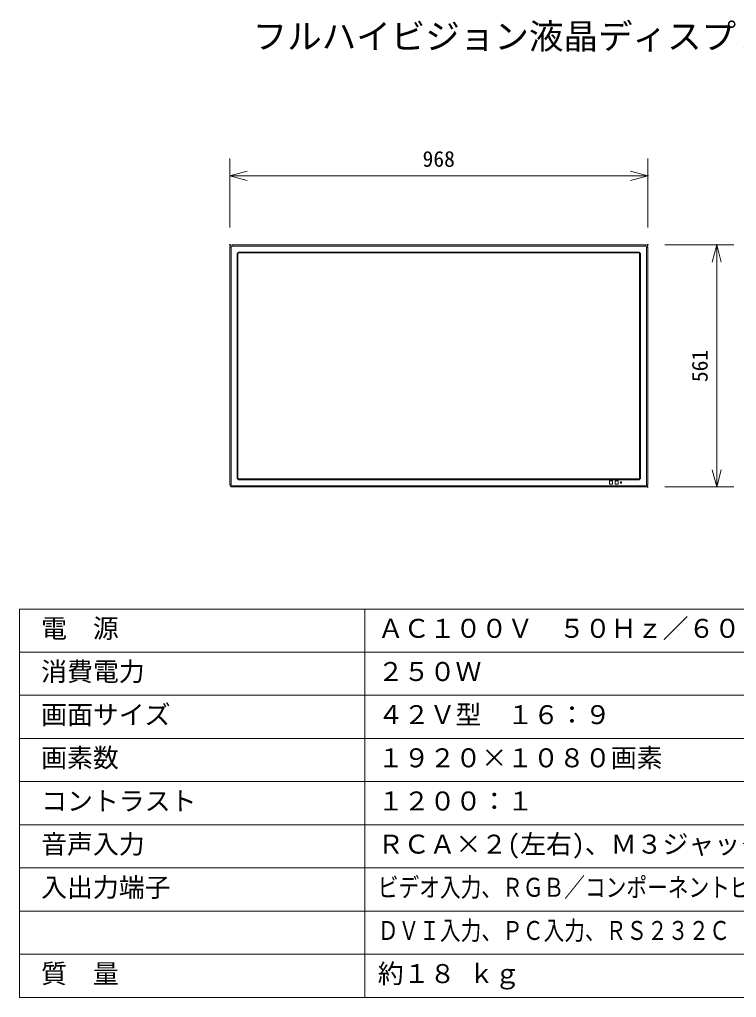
# Model space of a CAD drawing. Units: millimetres, scale not verified. Extents: x -62 to 63, y -57 to 57.
# Drawn here: x -62.5 to 20.6, y -56.5 to 56.8 of the extents above; entities that cross this region are included whole.
import ezdxf
from ezdxf.enums import TextEntityAlignment as Align

# ---------------------------------------------------------------- set-up
doc = ezdxf.new("R2010")
doc.units = ezdxf.units.MM
doc.header["$LTSCALE"] = 0.125
doc.header["$PDMODE"] = 32
doc.header["$PDSIZE"] = 0.0625
for name, color, linetype, lineweight in [('0-0_0', 7, 'Continuous', 9), ('0-1_WAKU', 1, 'Continuous', 18), ('0-5_GAIKEI', 1, 'Continuous', 18), ('0-6_SUNPO', 7, 'Continuous', 9)]:
    doc.layers.add(name, color=color, linetype=linetype, lineweight=lineweight)
doc.layers.add('0-2_MOJI1', color=7, linetype='Continuous')
doc.layers.add('0-4_Defpoints', color=7, linetype='Continuous')
doc.styles.add('ＭＳ ゴシック', font='')
doc.styles.get('ＭＳ ゴシック').set_extended_font_data('MS Gothic')

# ---------------------------------------------------------------- blocks, each defined once
blk = doc.blocks.new('_OPEN30')
at = {"layer": '0-0_0'}
blk.add_line((0, 0), (-1, 0), dxfattribs=at)
blk.add_lwpolyline([(-1, 0.26795), (0, 0), (-1, -0.26795)], dxfattribs=at)
blk = doc.blocks.new('D6')
at = {"layer": '0-4_Defpoints'}
for p in [(2.7312, 38.7816), (-45.6688, 30.7816), (2.7312, 30.7816)]:
    blk.add_point(p, dxfattribs=at)
at = {"layer": '0-6_SUNPO'}
for p, q in [((-45.6688, 32.7816), (-45.6688, 40.7816)), ((2.7312, 32.7816), (2.7312, 40.7816)), ((-43.6688, 38.7816), (0.7312, 38.7816))]:
    blk.add_line(p, q, dxfattribs=at)
at = {"layer": '0-6_SUNPO', "xscale": 2, "yscale": 2, "rotation": 180}
blk.add_blockref('_OPEN30', (-45.6688, 38.7816), dxfattribs=at)
at = {"layer": '0-6_SUNPO', "xscale": 2, "yscale": 2}
blk.add_blockref('_OPEN30', (2.7312, 38.7816), dxfattribs=at)
at = {"layer": '0-6_SUNPO', "style": 'ＭＳ ゴシック'}
blk.add_text('968', height=1.833, dxfattribs=at).set_placement((-23.3438, 39.2816), align=Align.BOTTOM_LEFT)
blk = doc.blocks.new('D5')
at = {"layer": '0-4_Defpoints'}
for p in [(2.7265, 30.7819), (10.7265, 30.7819), (2.7265, 2.7445)]:
    blk.add_point(p, dxfattribs=at)
at = {"layer": '0-6_SUNPO'}
for p, q in [((4.7265, 30.7819), (12.7265, 30.7819)), ((10.7265, 4.7445), (10.7265, 28.7819)), ((4.7265, 2.7445), (12.7265, 2.7445))]:
    blk.add_line(p, q, dxfattribs=at)
at = {"layer": '0-6_SUNPO', "xscale": 2, "yscale": 2}
for p, rotation in [((10.7265, 30.7819), 90), ((10.7265, 2.7445), 270)]:
    blk.add_blockref('_OPEN30', p, dxfattribs=dict(at, rotation=rotation))
at = {"layer": '0-6_SUNPO', "style": 'ＭＳ ゴシック'}
blk.add_text('561', height=1.833, rotation=90, dxfattribs=at).set_placement((10.2265, 14.8882), align=Align.BOTTOM_LEFT)

msp = doc.modelspace()

# ---------------------------------------------------------------- linework, layer by layer
at = {"layer": '0-1_WAKU', "color": 4}
for p, q in [((-62.4888, -11.5018), (62.5112, -11.5018)), ((-62.4888, -11.5018), (-62.4888, -56.5018)), ((-22.4888, -11.5018), (-22.4888, -56.5018)), ((62.5112, -56.5018), (-62.4888, -56.5018))]:
    msp.add_line(p, q, dxfattribs=at)
at = {"layer": '0-1_WAKU'}
for p, q in [((-62.4888, -16.5018), (62.5112, -16.5018)), ((-62.4888, -21.5018), (62.5112, -21.5018)), ((-62.4888, -26.5018), (62.5112, -26.5018)), ((-62.4888, -31.5018), (62.5112, -31.5018)), ((-62.4888, -36.5018), (62.5112, -36.5018)), ((-62.4888, -41.5018), (62.5112, -41.5018)), ((-62.4888, -46.5018), (62.5112, -46.5018)), ((-62.4888, -51.5018), (62.5112, -51.5018))]:
    msp.add_line(p, q, dxfattribs=at)
at = {"layer": '0-5_GAIKEI', "color": 7}
for p, q in [((-37.8766, 30.6854), (10.025, 30.6854)), ((-38.1258, 30.4362), (-38.1258, 2.8895)), ((10.2742, 2.8895), (10.2742, 30.4362)), ((10.025, 2.6403), (-37.8766, 2.6403))]:
    msp.add_line(p, q, dxfattribs=at)
at = {"layer": '0-5_GAIKEI'}
for p, q in [((-37.8766, 30.5443), (-37.8766, 30.6854)), ((10.025, 30.5443), (10.025, 30.6854)), ((-37.9848, 30.4362), (-38.1258, 30.4362)), ((-37.9848, 30.4362), (-37.9848, 2.8895)), ((10.025, 30.5443), (-37.8766, 30.5443)), ((-37.2919, 29.731), (-37.2919, 3.5938)), ((-37.2919, 29.7301), (-37.2142, 29.7301)), ((-37.2146, 29.7242), (-37.2146, 3.6015)), ((-37.1877, 29.7473), (9.3361, 29.7473)), ((-37.1877, 3.5784), (-37.1877, 29.7473)), ((9.3199, 29.8515), (-37.1723, 29.8515)), ((-37.1705, 29.8164), (-37.1709, 29.8516)), ((-37.1705, 29.8164), (-37.1705, 29.7738)), ((9.3131, 29.7742), (-37.1646, 29.7742)), ((9.319, 29.8515), (9.319, 29.7738)), ((9.3361, 29.7473), (9.3361, 3.5784)), ((9.4053, 29.7301), (9.3627, 29.7301)), ((9.3631, 3.6015), (9.3631, 29.7242)), ((9.4053, 29.7301), (9.4405, 29.7305)), ((9.4404, 3.5947), (9.4404, 29.7319)), ((10.1332, 30.4362), (10.2742, 30.4362)), ((10.1332, 2.8895), (10.1332, 30.4362)), ((-37.2568, 3.5955), (-37.292, 3.5952)), ((-37.2568, 3.5955), (-37.2142, 3.5955)), ((9.3361, 3.5784), (-37.1877, 3.5784)), ((-37.1714, 3.4742), (9.3208, 3.4742)), ((-37.1705, 3.5518), (-37.1705, 3.4742)), ((9.3131, 3.5515), (-37.1646, 3.5515)), ((9.3186, 3.5518), (9.3193, 3.4741)), ((9.3627, 3.5955), (9.4404, 3.5955)), ((-37.9848, 2.8895), (-38.1258, 2.8895)), ((-37.8766, 2.7813), (10.025, 2.7813)), ((-37.8766, 2.7813), (-37.8766, 2.6403)), ((6.2016, 3.3421), (5.8365, 3.3421)), ((5.8365, 3.3421), (5.8365, 2.977)), ((5.8365, 2.977), (6.2016, 2.977)), ((6.2016, 2.977), (6.2016, 3.3421)), ((6.8568, 3.3421), (6.4917, 3.3421)), ((6.4917, 3.3421), (6.4917, 2.977)), ((6.4917, 2.977), (6.8568, 2.977)), ((6.8568, 2.977), (6.8568, 3.3421)), ((7.2406, 3.2233), (7.1131, 3.2233)), ((7.1131, 3.2233), (7.1131, 3.0958)), ((7.1131, 3.0958), (7.2406, 3.0958)), ((7.2406, 3.0958), (7.2406, 3.2233)), ((10.025, 2.7813), (10.025, 2.6403)), ((10.1332, 2.8895), (10.2742, 2.8895))]:
    msp.add_line(p, q, dxfattribs=at)
at = {"layer": '0-5_GAIKEI', "color": 7}
for centre, start, end in [((-37.8766, 30.4362), 90, 180), ((10.025, 30.4362), 0, 90), ((-37.8766, 2.8895), 180, 270), ((10.025, 2.8895), 270, 0)]:
    msp.add_arc(centre, 0.2492, start, end, dxfattribs=at)
at = {"layer": '0-5_GAIKEI'}
for centre, start, end in [((-37.8766, 30.4362), 90, 180), ((10.025, 30.4362), 0, 90), ((-37.8766, 2.8895), 180, 270), ((10.025, 2.8895), 270, 0)]:
    msp.add_arc(centre, 0.1081, start, end, dxfattribs=at)

# ---------------------------------------------------------------- block references
at = {"layer": '0-6_SUNPO'}
for name in ['D6', 'D5']:
    msp.add_blockref(name, (7.543, -0.1042), dxfattribs=at)

# ---------------------------------------------------------------- texts
at = {"layer": '0-2_MOJI1', "style": 'ＭＳ ゴシック'}
for s, height, p in [('フルハイビジョン液晶ディスプレイ', 2.933, (-35.4888, 52.4982)), ('電  源', 2.199, (-59.9888, -15.5018)), ('ＡＣ１００Ｖ\u3000５０Ｈｚ／６０Ｈｚ', 2.199, (-20.9888, -15.5018)), ('消費電力', 2.199, (-59.9888, -20.5018)), ('２５０Ｗ', 2.199, (-20.9888, -20.5018)), ('画面サイズ', 2.199, (-59.9888, -25.5018)), ('４２Ｖ型\u3000１６：９', 2.199, (-20.9888, -25.5018)), ('画素数', 2.199, (-59.9888, -30.5018)), ('１９２０×１０８０画素', 2.199, (-20.9888, -30.5018)), ('コントラスト', 2.199, (-59.9888, -35.5018)), ('１２００：１', 2.199, (-20.9888, -35.5018)), ('音声入力', 2.199, (-59.9888, -40.5018)), ('ＲＣＡ×２(左右)、Ｍ３ジャック×１', 2.199, (-20.9888, -40.5018)), ('入出力端子', 2.199, (-59.9888, -45.5018)), ('質\u3000量', 2.199, (-59.9888, -55.5018)), ('約１８ ｋｇ', 2.199, (-20.9888, -55.5018))]:
    msp.add_text(s, height=height, dxfattribs=at).set_placement(p, align=Align.BOTTOM_LEFT)
at = {"layer": '0-2_MOJI1', "style": 'ＭＳ ゴシック', "width": 0.8}
for s, p in [('ビデオ入力、ＲＧＢ／コンポーネントビデオ入力、ＨＤＭＩ入力', (-20.9888, -45.5018)), ('ＤＶＩ入力、ＰＣ入力、ＲＳ２３２Ｃ', (-20.9888, -50.5018))]:
    msp.add_text(s, height=2.199, dxfattribs=at).set_placement(p, align=Align.BOTTOM_LEFT)

doc.saveas('drawing.dxf')
